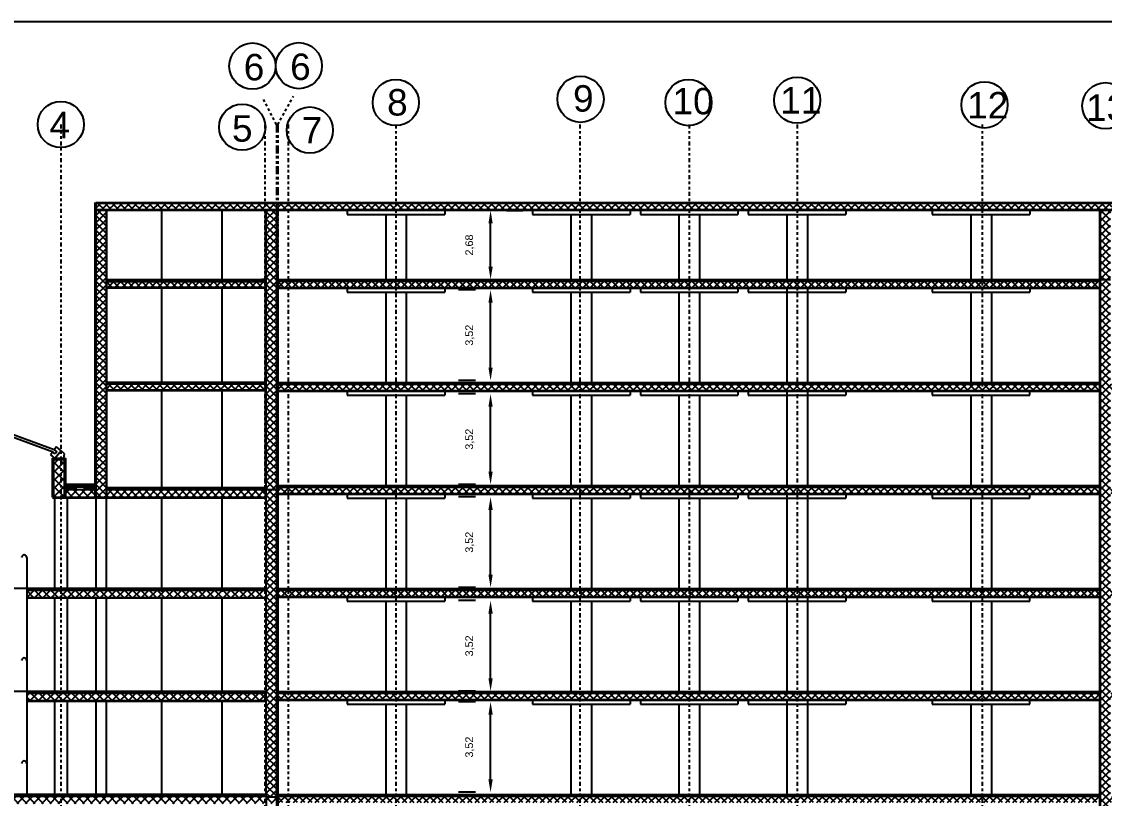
# Model space of a CAD drawing. Header units: millimetres. Extents: x 240 to 610, y 141 to 225.
# Drawn here: x 394.37 to 436.51, y 194.84 to 225.08 of the extents above; entities that cross this region are included whole.
import ezdxf

# ---------------------------------------------------------------- set-up
doc = ezdxf.new("R2010")
doc.units = ezdxf.units.MM
doc.header["$LTSCALE"] = 0.5
for name, pattern in [('Dash', [6.35, 3.175, -3.175]), ('HIDDEN', [0.375, 0.25, -0.125]), ('PHANTOM2', [1.25, 0.625, -0.125, 0.125, -0.125, 0.125, -0.125])]:
    doc.linetypes.add(name, pattern=pattern)
doc.layers.add('Layer1', color=5, linetype='Continuous')
doc.layers.add('m7or', color=1, linetype='Continuous')
doc.styles.get("Standard").update_dxf_attribs({"font": 'arial.ttf'})
doc.dimstyles.new('Copy of ISO-25', dxfattribs={"dimtxt": 0.3, "dimasz": 0.5, "dimexe": 1.25, "dimexo": 0.625, "dimtad": 1, "dimtxsty": 'Standard', "dimcen": 2.5, "dimadec": 0, "dimazin": 0, "dimtfac": 1, "dimtmove": 0, "dimatfit": 3, "dimfxl": 1, "dimarcsym": 0})
pattern_1 = [(45, (-2698.28931, -1589.49827), (-0.141439034, 0.141439034), []), (135, (-2698.28931, -1589.49827), (-0.141439034, -0.141439034), [])]

# ---------------------------------------------------------------- blocks, each defined once
blk = doc.blocks.new('*D33')
at = {"color": 0, "lineweight": -2, "ltscale": 0.5, "transparency": 16777216}
for p, q in [((412.031, 206.569), (411.368, 206.569)), ((412.618, 203.547), (412.618, 206.069)), ((412.031, 203.047), (411.368, 203.047))]:
    blk.add_line(p, q, dxfattribs=at)
at = {"color": 0, "ltscale": 0.5, "transparency": 16777216}
for points in [[(412.535, 206.069), (412.701, 206.069), (412.618, 206.569)], [(412.535, 203.547), (412.701, 203.547), (412.618, 203.047)]]:
    blk.add_solid(points, dxfattribs=at)
at = {"layer": 'Defpoints', "color": 0, "ltscale": 0.5, "transparency": 16777216}
for p in [(412.618, 206.569), (412.656, 206.569), (412.656, 203.047)]:
    blk.add_point(p, dxfattribs=at)
at = {"color": 0, "ltscale": 0.5, "transparency": 16777216, "insert": (411.813, 204.808), "char_height": 0.3, "attachment_point": 5, "rotation": 90}
blk.add_mtext('3,52', dxfattribs=at)
blk = doc.blocks.new('*D34')
at = {"color": 0, "lineweight": -2, "ltscale": 0.5, "transparency": 16777216}
for p, q in [((412.031, 210.58), (411.368, 210.58)), ((412.618, 207.558), (412.618, 210.08)), ((412.031, 207.058), (411.368, 207.058))]:
    blk.add_line(p, q, dxfattribs=at)
at = {"color": 0, "ltscale": 0.5, "transparency": 16777216}
for points in [[(412.535, 210.08), (412.701, 210.08), (412.618, 210.58)], [(412.535, 207.558), (412.701, 207.558), (412.618, 207.058)]]:
    blk.add_solid(points, dxfattribs=at)
at = {"layer": 'Defpoints', "color": 0, "ltscale": 0.5, "transparency": 16777216}
for p in [(412.618, 210.58), (412.656, 210.58), (412.656, 207.058)]:
    blk.add_point(p, dxfattribs=at)
at = {"color": 0, "ltscale": 0.5, "transparency": 16777216, "insert": (411.813, 208.819), "char_height": 0.3, "attachment_point": 5, "rotation": 90}
blk.add_mtext('3,52', dxfattribs=at)
blk = doc.blocks.new('*D35')
at = {"color": 0, "lineweight": -2, "ltscale": 0.5, "transparency": 16777216}
for p, q in [((412.031, 214.629), (411.368, 214.629)), ((412.618, 211.607), (412.618, 214.129)), ((412.031, 211.107), (411.368, 211.107))]:
    blk.add_line(p, q, dxfattribs=at)
at = {"color": 0, "ltscale": 0.5, "transparency": 16777216}
for points in [[(412.535, 214.129), (412.701, 214.129), (412.618, 214.629)], [(412.535, 211.607), (412.701, 211.607), (412.618, 211.107)]]:
    blk.add_solid(points, dxfattribs=at)
at = {"layer": 'Defpoints', "color": 0, "ltscale": 0.5, "transparency": 16777216}
for p in [(412.618, 214.629), (412.656, 214.629), (412.656, 211.107)]:
    blk.add_point(p, dxfattribs=at)
at = {"color": 0, "ltscale": 0.5, "transparency": 16777216, "insert": (411.813, 212.868), "char_height": 0.3, "attachment_point": 5, "rotation": 90}
blk.add_mtext('3,52', dxfattribs=at)
blk = doc.blocks.new('*D36')
at = {"color": 0, "lineweight": -2, "ltscale": 0.5, "transparency": 16777216}
for p, q in [((412.031, 202.533), (411.368, 202.533)), ((412.618, 199.511), (412.618, 202.033)), ((412.031, 199.011), (411.368, 199.011))]:
    blk.add_line(p, q, dxfattribs=at)
at = {"color": 0, "ltscale": 0.5, "transparency": 16777216}
for points in [[(412.535, 202.033), (412.701, 202.033), (412.618, 202.533)], [(412.535, 199.511), (412.701, 199.511), (412.618, 199.011)]]:
    blk.add_solid(points, dxfattribs=at)
at = {"layer": 'Defpoints', "color": 0, "ltscale": 0.5, "transparency": 16777216}
for p in [(412.618, 202.533), (412.656, 202.533), (412.656, 199.011)]:
    blk.add_point(p, dxfattribs=at)
at = {"color": 0, "ltscale": 0.5, "transparency": 16777216, "insert": (411.813, 200.772), "char_height": 0.3, "attachment_point": 5, "rotation": 90}
blk.add_mtext('3,52', dxfattribs=at)
blk = doc.blocks.new('*D37')
at = {"color": 0, "lineweight": -2, "ltscale": 0.5, "transparency": 16777216}
for p, q in [((412.031, 198.593), (411.368, 198.593)), ((412.618, 195.571), (412.618, 198.093)), ((412.031, 195.071), (411.368, 195.071))]:
    blk.add_line(p, q, dxfattribs=at)
at = {"color": 0, "ltscale": 0.5, "transparency": 16777216}
for points in [[(412.535, 198.093), (412.701, 198.093), (412.618, 198.593)], [(412.535, 195.571), (412.701, 195.571), (412.618, 195.071)]]:
    blk.add_solid(points, dxfattribs=at)
at = {"layer": 'Defpoints', "color": 0, "ltscale": 0.5, "transparency": 16777216}
for p in [(412.618, 198.593), (412.656, 198.593), (412.656, 195.071)]:
    blk.add_point(p, dxfattribs=at)
at = {"color": 0, "ltscale": 0.5, "transparency": 16777216, "insert": (411.813, 196.832), "char_height": 0.3, "attachment_point": 5, "rotation": 90}
blk.add_mtext('3,52', dxfattribs=at)
blk = doc.blocks.new('*D40')
at = {"color": 0, "lineweight": -2, "ltscale": 0.5, "transparency": 16777216}
for p, q in [((413.243, 217.721), (413.868, 217.721)), ((412.618, 215.538), (412.618, 217.221)), ((413.243, 215.038), (413.868, 215.038))]:
    blk.add_line(p, q, dxfattribs=at)
at = {"color": 0, "ltscale": 0.5, "transparency": 16777216}
for points in [[(412.535, 217.221), (412.701, 217.221), (412.618, 217.721)], [(412.535, 215.538), (412.701, 215.538), (412.618, 215.038)]]:
    blk.add_solid(points, dxfattribs=at)
at = {"layer": 'Defpoints', "color": 0, "ltscale": 0.5, "transparency": 16777216}
for p in [(412.618, 217.721), (412.618, 217.721), (412.618, 215.038)]:
    blk.add_point(p, dxfattribs=at)
at = {"color": 0, "ltscale": 0.5, "transparency": 16777216, "insert": (411.813, 216.379), "char_height": 0.3, "attachment_point": 5, "rotation": 90}
blk.add_mtext('2,68', dxfattribs=at)

msp = doc.modelspace()

# ---------------------------------------------------------------- hatches: boundary and pattern name
at = {"ltscale": 0.5}
h = msp.add_hatch(dxfattribs=at)
h.set_pattern_fill('ANSI37', color=256, scale=0.063)
h.set_pattern_definition(pattern_1)
h.paths.add_polyline_path([(404.285, 217.751), (404.285, 218.001), (397.25, 218.001), (397.25, 217.751)])
h = msp.add_hatch(dxfattribs=at)
h.set_pattern_fill('ANSI37', color=256, scale=0.063)
h.set_pattern_definition([(45, (-2698.28931, -1589.4818), (-0.141439034, 0.141439034), []), (135, (-2698.28931, -1589.4818), (-0.141439034, -0.141439034), [])])
h.paths.add_polyline_path([(443.75, 217.751), (443.75, 218.001), (404.285, 218.001), (404.285, 217.751)])
h = msp.add_hatch(dxfattribs=at)
h.set_pattern_fill('ANSI37', color=256, scale=0.063)
h.set_pattern_definition(pattern_1)
h.paths.add_polyline_path([(397.65, 215.029), (397.25, 215.029), (397.25, 206.56), (397.65, 206.56)])
h.paths.add_polyline_path([(397.65, 217.751), (397.25, 217.751), (397.25, 215.029), (397.65, 215.029)])
h.paths.add_polyline_path([(404.285, 217.751), (403.887, 217.751), (403.887, 215.03), (404.285, 215.03)])
h.paths.add_polyline_path([(404.285, 215.03), (403.887, 215.03), (403.887, 207.075), (403.887, 206.86), (404.285, 206.86)])
h = msp.add_hatch(dxfattribs=at)
h.set_pattern_fill('ANSI37', color=256, scale=0.063)
h.set_pattern_definition(pattern_1)
h.paths.add_polyline_path([(436.75, 217.721), (436.35, 217.721), (436.35, 215.038), (436.75, 215.038)])
h = msp.add_hatch(dxfattribs=at)
h.set_pattern_fill('ANSI37', color=256, scale=0.062)
h.set_pattern_definition([(45, (-2698.28931, -1576.20042), (-0.13919397, 0.13919397), []), (135, (-2698.28931, -1576.20042), (-0.13919397, -0.13919397), [])])
h.paths.add_polyline_path([(403.833, 210.962), (397.65, 210.962), (397.65, 210.73), (403.833, 210.73)])
h.paths.add_polyline_path([(403.833, 214.958), (397.65, 214.958), (397.65, 214.726), (403.833, 214.726)])
h = msp.add_hatch(dxfattribs=at)
h.set_pattern_fill('ANSI37', color=256, scale=0.063)
h.set_pattern_definition(pattern_1)
h.paths.add_polyline_path([(436.35, 190.647), (436.35, 190.897), (404.338, 190.897), (404.338, 190.647)])
h.paths.add_polyline_path([(436.75, 190.897), (436.75, 190.647), (443.75, 190.647), (443.75, 190.897)])
h.paths.add_polyline_path([(436.35, 194.677), (436.35, 194.927), (404.338, 194.927), (404.338, 194.677)])
h.paths.add_polyline_path([(436.75, 194.927), (436.75, 194.677), (443.75, 194.677), (443.75, 194.927)])
h.paths.add_polyline_path([(436.35, 198.687), (436.35, 198.937), (404.338, 198.937), (404.338, 198.687)])
h.paths.add_polyline_path([(436.75, 198.937), (436.75, 198.687), (443.75, 198.687), (443.75, 198.937)])
h.paths.add_polyline_path([(436.35, 202.697), (436.35, 202.947), (404.336, 202.947), (404.336, 202.697)])
h.paths.add_polyline_path([(436.75, 202.947), (436.75, 202.697), (443.75, 202.697), (443.75, 202.947)])
h.paths.add_polyline_path([(436.75, 206.956), (436.75, 206.706), (443.75, 206.706), (443.75, 206.956)])
h.paths.add_polyline_path([(436.35, 206.706), (436.35, 206.956), (404.335, 206.956), (404.335, 206.706)])
h.paths.add_polyline_path([(436.35, 210.716), (436.35, 210.966), (404.335, 210.966), (404.335, 210.716)])
h.paths.add_polyline_path([(436.75, 210.966), (436.75, 210.716), (443.75, 210.716), (443.75, 210.966)])
h.paths.add_polyline_path([(436.35, 214.726), (436.35, 214.976), (404.335, 214.976), (404.335, 214.726)])
h = msp.add_hatch(dxfattribs=at)
h.set_pattern_fill('ANSI37', color=256, scale=0.063)
h.set_pattern_definition(pattern_1)
h.paths.add_polyline_path([(436.75, 215.038), (436.35, 215.038), (436.35, 186.932), (436.75, 186.932)])
h = msp.add_hatch(dxfattribs=at)
h.set_pattern_fill('ANSI37', color=256, scale=0.071)
h.set_pattern_definition([(45, (-2698.28931, -1589.49827), (-0.159399546, 0.159399546), []), (135, (-2698.28931, -1589.49827), (-0.159399546, -0.159399546), [])])
h.paths.add_polyline_path([(388.852, 206.86), (376.685, 206.86), (376.685, 206.56), (376.832, 206.56), (388.852, 206.56)])
h.paths.add_polyline_path([(376.685, 206.86), (374.972, 206.86), (374.671, 206.86), (374.671, 206.56), (376.631, 206.56), (376.685, 206.56)])
h.paths.add_polyline_path([(389.303, 208.026), (388.902, 208.026), (388.902, 206.56), (389.303, 206.56)])
h.paths.add_polyline_path([(396.018, 208.026), (395.918, 208.026), (395.617, 208.026), (395.617, 206.56), (396.018, 206.56)])
h.paths.add_polyline_path([(397.25, 206.86), (396.068, 206.86), (396.068, 206.56), (397.25, 206.56)])
h.paths.add_polyline_path([(390.831, 202.948), (376.832, 202.948), (376.832, 202.658), (390.831, 202.658)])
h.paths.add_polyline_path([(403.887, 202.948), (394.567, 202.948), (394.567, 202.658), (403.887, 202.658)])
h.paths.add_polyline_path([(403.887, 198.936), (394.567, 198.936), (394.567, 198.646), (403.887, 198.646)])
h.paths.add_polyline_path([(390.831, 198.936), (376.832, 198.936), (376.832, 198.646), (390.831, 198.646)])
h.paths.add_polyline_path([(404.285, 194.905), (390.831, 194.926), (377.032, 194.926), (377.032, 194.636), (390.831, 194.636), (404.285, 194.636)])
h = msp.add_hatch(dxfattribs=at)
h.set_pattern_fill('ANSI37', color=256, scale=0.063)
h.set_pattern_definition(pattern_1)
h.paths.add_polyline_path([(397.65, 206.86), (397.65, 206.56), (403.887, 206.56), (403.887, 206.86)])
h = msp.add_hatch(dxfattribs=at)
h.set_pattern_fill('ANSI37', color=256, scale=0.063)
h.set_pattern_definition(pattern_1)
h.paths.add_polyline_path([(404.285, 206.86), (403.887, 206.86), (403.887, 194.988), (403.887, 194.883), (404.285, 194.883)])

# ---------------------------------------------------------------- linework, layer by layer
for p, q in [((365.419, 225.075), (484.419, 225.075)), ((397.22, 218.029), (397.22, 206.56)), ((397.25, 218.029), (397.25, 203.008)), ((397.25, 218.029), (444.181, 218.029)), ((444.151, 218.001), (397.25, 218.001)), ((404.285, 218.029), (404.285, 215.038)), ((444.151, 217.751), (397.25, 217.751)), ((444.151, 217.721), (397.25, 217.721)), ((397.65, 217.751), (397.65, 203.008)), ((397.68, 206.56), (397.68, 217.751)), ((399.807, 217.751), (399.807, 215.038)), ((402.156, 217.751), (402.156, 215.038)), ((403.857, 207.075), (403.857, 217.751)), ((403.887, 207.075), (403.887, 217.751)), ((444.151, 217.721), (404.285, 217.721)), ((404.335, 215.046), (404.335, 217.751)), ((407.035, 217.721), (407.035, 217.571)), ((407.035, 217.571), (410.835, 217.571)), ((408.535, 217.751), (408.535, 217.721)), ((408.535, 217.571), (408.535, 215.038)), ((409.335, 217.751), (409.335, 217.721)), ((409.335, 217.571), (409.335, 215.038)), ((410.835, 217.721), (410.835, 217.571)), ((414.246, 217.721), (414.246, 217.571)), ((414.246, 217.571), (418.046, 217.571)), ((415.746, 217.751), (415.746, 217.721)), ((415.746, 217.571), (415.746, 215.038)), ((416.546, 217.751), (416.546, 217.721)), ((416.546, 217.571), (416.546, 215.038)), ((418.046, 217.721), (418.046, 217.571)), ((418.448, 217.721), (418.448, 217.571)), ((418.448, 217.571), (422.248, 217.571)), ((419.948, 217.751), (419.948, 217.721)), ((419.948, 217.571), (419.948, 215.038)), ((420.748, 217.751), (420.748, 217.721)), ((420.748, 217.571), (420.748, 215.038)), ((422.248, 217.721), (422.248, 217.571)), ((422.65, 217.721), (422.65, 217.571)), ((422.65, 217.571), (426.45, 217.571)), ((424.15, 217.751), (424.15, 217.721)), ((424.15, 217.571), (424.15, 215.038)), ((424.95, 217.751), (424.95, 217.721)), ((424.95, 217.571), (424.95, 215.038)), ((426.45, 217.721), (426.45, 217.571)), ((429.81, 217.721), (429.81, 217.571)), ((429.81, 217.571), (433.61, 217.571)), ((431.31, 217.751), (431.31, 217.721)), ((431.31, 217.571), (431.31, 215.038)), ((432.11, 217.751), (432.11, 217.721)), ((432.11, 217.571), (432.11, 215.038)), ((433.61, 217.721), (433.61, 217.571)), ((436.32, 217.721), (436.32, 186.932)), ((436.35, 217.721), (436.35, 186.932)), ((397.24, 215.029), (397.24, 206.56)), ((397.65, 214.958), (403.887, 214.958)), ((403.828, 215.038), (403.716, 215.038)), ((404.285, 215.029), (404.288, 194.616)), ((404.285, 214.976), (404.285, 214.976)), ((404.332, 215.038), (436.35, 215.038)), ((404.332, 215.038), (404.338, 198.687)), ((404.332, 214.976), (436.35, 214.976)), ((436.35, 215.038), (436.75, 215.038)), ((403.887, 214.726), (397.65, 214.726)), ((403.887, 214.696), (397.65, 214.696)), ((399.807, 214.726), (399.807, 211.042)), ((402.156, 214.726), (402.156, 211.042)), ((404.335, 214.726), (436.35, 214.726)), ((404.335, 214.696), (436.35, 214.696)), ((407.035, 214.696), (407.035, 214.546)), ((407.035, 214.546), (410.835, 214.546)), ((408.535, 214.546), (408.535, 211.028)), ((409.335, 214.546), (409.335, 211.028)), ((410.835, 214.696), (410.835, 214.546)), ((414.246, 214.696), (414.246, 214.546)), ((414.246, 214.546), (418.046, 214.546)), ((415.746, 214.726), (415.746, 214.696)), ((415.746, 214.546), (415.746, 211.028)), ((416.546, 214.726), (416.546, 214.696)), ((416.546, 214.546), (416.546, 211.028)), ((418.046, 214.696), (418.046, 214.546)), ((418.448, 214.696), (418.448, 214.546)), ((418.448, 214.546), (422.248, 214.546)), ((419.948, 214.726), (419.948, 214.696)), ((419.948, 214.546), (419.948, 211.028)), ((420.748, 214.726), (420.748, 214.696)), ((420.748, 214.546), (420.748, 211.028)), ((422.248, 214.696), (422.248, 214.546)), ((422.65, 214.696), (422.65, 214.546)), ((422.65, 214.546), (426.45, 214.546)), ((424.15, 214.726), (424.15, 211.028)), ((424.95, 214.726), (424.95, 211.028)), ((426.45, 214.696), (426.45, 214.546)), ((429.81, 214.696), (429.81, 214.546)), ((429.81, 214.546), (433.61, 214.546)), ((431.31, 214.726), (431.31, 214.696)), ((431.31, 214.546), (431.31, 211.028)), ((432.11, 214.726), (432.11, 214.696)), ((432.11, 214.546), (432.11, 211.028)), ((433.61, 214.696), (433.61, 214.546)), ((403.887, 210.962), (397.65, 210.962)), ((403.887, 210.73), (397.65, 210.73)), ((399.807, 210.73), (399.807, 206.94)), ((402.156, 210.73), (402.156, 206.94)), ((404.285, 210.966), (436.35, 210.966)), ((404.332, 211.028), (436.35, 211.028)), ((404.335, 210.716), (436.35, 210.716)), ((424.15, 210.716), (424.15, 207.018)), ((424.95, 210.716), (424.95, 207.018)), ((403.887, 210.7), (397.65, 210.7)), ((404.335, 210.686), (436.35, 210.686)), ((407.035, 210.686), (407.035, 210.536)), ((407.035, 210.536), (410.835, 210.536)), ((408.535, 210.536), (408.535, 207.018)), ((409.335, 210.536), (409.335, 207.018)), ((410.835, 210.686), (410.835, 210.536)), ((414.246, 210.686), (414.246, 210.536)), ((414.246, 210.536), (418.046, 210.536)), ((415.746, 210.536), (415.746, 207.018)), ((416.546, 210.536), (416.546, 207.018)), ((418.046, 210.686), (418.046, 210.536)), ((418.448, 210.686), (418.448, 210.536)), ((418.448, 210.536), (422.248, 210.536)), ((419.948, 210.536), (419.948, 207.018)), ((420.748, 210.536), (420.748, 207.018)), ((422.248, 210.686), (422.248, 210.536)), ((422.65, 210.686), (422.65, 210.536)), ((422.65, 210.536), (426.45, 210.536)), ((426.45, 210.686), (426.45, 210.536)), ((429.81, 210.686), (429.81, 210.536)), ((429.81, 210.536), (433.61, 210.536)), ((431.31, 210.536), (431.31, 207.018)), ((432.11, 210.536), (432.11, 207.018)), ((433.61, 210.536), (433.61, 210.686)), ((395.594, 208.316), (392.456, 209.47)), ((395.629, 208.409), (392.457, 209.577)), ((395.578, 208.32), (395.489, 208.209)), ((395.489, 208.209), (395.662, 208.071)), ((395.674, 208.243), (395.578, 208.32)), ((395.717, 208.52), (395.629, 208.409)), ((395.629, 208.409), (395.738, 208.322)), ((395.903, 208.372), (395.666, 208.076)), ((395.738, 208.322), (395.674, 208.243)), ((395.903, 208.372), (395.717, 208.52)), ((396.039, 208.254), (395.903, 208.372)), ((396.004, 208.076), (396.039, 208.254)), ((397.25, 207.053), (396.068, 207.053)), ((397.25, 207.003), (396.068, 207.003)), ((397.25, 206.953), (396.068, 206.953)), ((404.285, 206.956), (436.35, 206.956)), ((404.332, 207.018), (436.35, 207.018)), ((395.639, 206.56), (395.639, 203.008)), ((396.139, 206.56), (396.139, 203.008)), ((397.25, 206.56), (397.65, 206.56)), ((397.25, 206.53), (397.65, 206.53)), ((399.807, 206.56), (399.807, 202.875)), ((402.156, 206.56), (402.156, 202.875)), ((403.887, 206.86), (404.285, 206.86)), ((404.335, 206.706), (436.35, 206.706)), ((404.335, 206.676), (436.35, 206.676)), ((407.035, 206.676), (407.035, 206.526)), ((407.035, 206.526), (410.835, 206.526)), ((408.535, 206.526), (408.535, 203.008)), ((409.335, 206.526), (409.335, 203.008)), ((410.835, 206.676), (410.835, 206.526)), ((414.246, 206.676), (414.246, 206.526)), ((414.246, 206.526), (418.046, 206.526)), ((415.746, 206.526), (415.746, 203.008)), ((416.546, 206.526), (416.546, 203.008)), ((418.046, 206.676), (418.046, 206.526)), ((418.448, 206.676), (418.448, 206.526)), ((418.448, 206.526), (422.248, 206.526)), ((419.948, 206.526), (419.948, 203.008)), ((420.748, 206.526), (420.748, 203.008)), ((422.248, 206.676), (422.248, 206.526)), ((422.65, 206.676), (422.65, 206.526)), ((422.65, 206.526), (426.45, 206.526)), ((424.15, 206.706), (424.15, 203.008)), ((424.95, 206.706), (424.95, 203.008)), ((426.45, 206.676), (426.45, 206.526)), ((429.81, 206.676), (429.81, 206.526)), ((429.81, 206.526), (433.61, 206.526)), ((431.31, 206.526), (431.31, 203.008)), ((432.11, 206.526), (432.11, 203.008)), ((433.61, 206.526), (433.61, 206.676)), ((394.567, 203.008), (394.567, 196.041)), ((394.567, 203.008), (403.887, 203.008)), ((394.567, 202.978), (403.887, 202.978)), ((394.567, 202.948), (403.887, 202.948)), ((404.285, 202.947), (436.35, 202.947)), ((404.332, 203.008), (436.35, 203.008)), ((394.567, 202.658), (403.887, 202.658)), ((394.567, 202.638), (403.887, 202.638)), ((395.639, 202.638), (395.639, 198.998)), ((396.139, 202.638), (396.139, 198.998)), ((397.25, 202.647), (397.25, 198.998)), ((397.65, 202.647), (397.65, 198.998)), ((399.807, 202.637), (399.807, 198.953)), ((402.156, 202.637), (402.156, 198.953)), ((404.335, 202.697), (436.35, 202.697)), ((404.335, 202.667), (436.35, 202.667)), ((407.035, 202.667), (407.035, 202.517)), ((407.035, 202.517), (410.835, 202.517)), ((408.535, 202.517), (408.535, 198.998)), ((409.335, 202.517), (409.335, 198.998)), ((410.835, 202.667), (410.835, 202.517)), ((414.246, 202.667), (414.246, 202.517)), ((414.246, 202.517), (418.046, 202.517)), ((415.746, 202.517), (415.746, 198.998)), ((416.546, 202.517), (416.546, 198.998)), ((418.046, 202.667), (418.046, 202.517)), ((418.448, 202.667), (418.448, 202.517)), ((418.448, 202.517), (422.248, 202.517)), ((419.948, 202.517), (419.948, 198.998)), ((420.748, 202.517), (420.748, 198.998)), ((422.248, 202.667), (422.248, 202.517)), ((422.65, 202.667), (422.65, 202.517)), ((422.65, 202.517), (426.45, 202.517)), ((424.15, 202.697), (424.15, 198.998)), ((424.95, 202.697), (424.95, 198.998)), ((426.45, 202.667), (426.45, 202.517)), ((429.81, 202.667), (429.81, 202.517)), ((429.81, 202.517), (433.61, 202.517)), ((431.31, 202.517), (431.31, 198.998)), ((432.11, 202.517), (432.11, 198.998)), ((433.61, 202.517), (433.61, 202.667)), ((394.567, 198.966), (403.887, 198.966)), ((394.567, 198.936), (403.887, 198.936)), ((404.285, 198.937), (436.35, 198.937)), ((404.332, 198.998), (436.35, 198.998)), ((394.567, 198.646), (403.887, 198.646)), ((394.567, 198.626), (403.887, 198.626)), ((395.639, 198.626), (395.639, 194.988)), ((396.139, 198.626), (396.139, 194.988)), ((397.25, 198.601), (397.25, 194.988)), ((397.65, 198.601), (397.65, 194.988)), ((399.807, 198.576), (399.807, 194.891)), ((402.156, 198.576), (402.156, 194.891)), ((404.335, 198.687), (436.35, 198.687)), ((404.335, 198.657), (436.35, 198.657)), ((407.035, 198.657), (407.035, 198.507)), ((407.035, 198.507), (410.835, 198.507)), ((408.535, 198.507), (408.535, 194.989)), ((409.335, 198.507), (409.335, 194.989)), ((410.835, 198.657), (410.835, 198.507)), ((414.246, 198.657), (414.246, 198.507)), ((414.246, 198.507), (418.046, 198.507)), ((415.746, 198.507), (415.746, 194.989)), ((416.546, 198.507), (416.546, 194.989)), ((418.046, 198.657), (418.046, 198.507)), ((418.448, 198.657), (418.448, 198.507)), ((418.448, 198.507), (422.248, 198.507)), ((419.948, 198.507), (419.948, 194.989)), ((420.748, 198.507), (420.748, 194.989)), ((422.248, 198.657), (422.248, 198.507)), ((422.65, 198.657), (422.65, 198.507)), ((422.65, 198.507), (426.45, 198.507)), ((424.15, 198.687), (424.15, 194.989)), ((424.95, 198.687), (424.95, 194.989)), ((426.45, 198.657), (426.45, 198.507)), ((429.81, 198.657), (429.81, 198.507)), ((429.81, 198.507), (433.61, 198.507)), ((431.31, 198.507), (431.31, 194.989)), ((432.11, 198.507), (432.11, 194.989)), ((433.61, 198.507), (433.61, 198.657)), ((390.831, 194.956), (403.887, 194.929)), ((390.831, 194.926), (403.887, 194.906)), ((403.884, 194.927), (403.887, 194.927)), ((403.887, 194.988), (403.887, 186.927)), ((404.285, 194.928), (404.29, 194.928)), ((404.285, 194.927), (436.35, 194.927)), ((404.285, 194.905), (404.29, 194.905)), ((404.332, 194.989), (436.35, 194.989))]:
    msp.add_line(p, q, dxfattribs=at)
at = {"ltscale": 0.05}
for p, q in [((397.65, 215.038), (403.887, 215.038)), ((397.65, 215.018), (403.887, 215.018)), ((397.65, 214.988), (403.887, 214.988)), ((404.293, 215.045), (404.298, 215.047)), ((404.311, 215.045), (404.293, 215.045)), ((404.298, 215.046), (404.375, 215.046)), ((404.303, 215.037), (404.303, 215.045)), ((404.311, 215.045), (404.317, 215.04)), ((404.317, 215.04), (404.355, 215.04)), ((404.361, 215.045), (404.355, 215.04)), ((404.38, 215.045), (404.361, 215.045)), ((404.369, 215.037), (404.369, 215.045)), ((404.38, 215.045), (404.375, 215.046)), ((397.65, 211.042), (403.887, 211.042)), ((397.65, 211.022), (403.887, 211.022)), ((397.65, 210.992), (403.887, 210.992)), ((404.292, 211.035), (404.296, 211.036)), ((404.31, 211.034), (404.292, 211.034)), ((404.296, 211.036), (404.373, 211.036)), ((404.302, 211.026), (404.302, 211.034)), ((404.31, 211.034), (404.316, 211.029)), ((404.316, 211.029), (404.354, 211.029)), ((404.36, 211.034), (404.354, 211.029)), ((404.378, 211.034), (404.36, 211.034)), ((404.368, 211.026), (404.368, 211.034)), ((404.378, 211.034), (404.373, 211.036)), ((395.567, 206.56), (395.567, 208.076)), ((395.567, 208.076), (396.068, 208.076)), ((395.617, 206.56), (395.617, 208.026)), ((395.617, 208.026), (396.018, 208.026)), ((396.018, 208.026), (396.018, 206.56)), ((396.068, 208.076), (396.068, 206.56)), ((397.65, 206.94), (403.887, 206.94)), ((397.65, 206.92), (403.887, 206.92)), ((403.887, 194.988), (403.887, 207.075)), ((404.293, 207.004), (404.298, 207.005)), ((404.311, 207.004), (404.293, 207.004)), ((404.298, 207.005), (404.375, 207.005)), ((404.303, 206.995), (404.303, 207.004)), ((404.311, 207.004), (404.317, 206.998)), ((404.317, 206.998), (404.355, 206.998)), ((404.361, 207.004), (404.355, 206.998)), ((404.38, 207.004), (404.361, 207.004)), ((404.369, 206.995), (404.369, 207.004)), ((404.38, 207.004), (404.375, 207.005)), ((395.567, 206.56), (397.25, 206.56)), ((395.567, 206.53), (397.25, 206.53)), ((396.068, 206.86), (397.25, 206.86)), ((397.65, 206.89), (403.887, 206.89)), ((397.65, 206.86), (403.887, 206.86)), ((397.65, 206.56), (403.887, 206.56)), ((397.65, 206.53), (403.887, 206.53)), ((394.567, 204.211), (394.567, 203.008)), ((403.887, 203.008), (388.559, 203.008)), ((404.293, 203.013), (404.298, 203.015)), ((404.311, 203.013), (404.293, 203.013)), ((404.298, 203.014), (404.375, 203.014)), ((404.303, 203.005), (404.303, 203.013)), ((404.311, 203.013), (404.317, 203.008)), ((404.317, 203.008), (404.355, 203.008)), ((404.361, 203.013), (404.355, 203.008)), ((404.38, 203.013), (404.361, 203.013)), ((404.369, 203.005), (404.369, 203.013)), ((404.38, 203.013), (404.375, 203.014)), ((394.567, 200.201), (394.567, 198.998)), ((404.335, 199.968), (404.338, 186.668)), ((404.338, 185.888), (404.338, 199.992)), ((403.887, 198.998), (376.832, 198.998)), ((404.27, 199), (404.275, 199.002)), ((404.288, 199), (404.27, 199)), ((404.275, 199.001), (404.352, 199.001)), ((404.281, 198.991), (404.281, 199)), ((404.288, 199.059), (404.288, 185.529)), ((404.288, 199), (404.295, 198.994)), ((404.295, 198.994), (404.332, 198.994)), ((404.339, 199), (404.332, 198.994)), ((404.357, 199), (404.339, 199)), ((404.347, 198.991), (404.347, 199)), ((404.357, 199), (404.352, 199.001)), ((394.567, 196.191), (394.567, 194.988)), ((403.887, 194.988), (376.832, 194.988)), ((404.27, 194.992), (404.275, 194.993)), ((404.288, 194.992), (404.27, 194.992)), ((404.275, 194.993), (404.352, 194.993)), ((404.281, 194.983), (404.281, 194.992)), ((404.288, 194.988), (404.281, 194.988)), ((404.288, 194.992), (404.295, 194.986)), ((404.295, 194.986), (404.332, 194.986)), ((404.339, 194.992), (404.332, 194.986)), ((404.357, 194.992), (404.339, 194.992)), ((404.347, 194.983), (404.347, 194.992)), ((404.357, 194.992), (404.352, 194.993))]:
    msp.add_line(p, q, dxfattribs=at)
at = {"linetype": 'Dash', "ltscale": 0.5}
for p, q in [((396.518, 206.913), (396.068, 206.913)), ((397.25, 206.913), (396.779, 206.913))]:
    msp.add_line(p, q, dxfattribs=at)
at = {"ltscale": 0.5}
msp.add_lwpolyline([(403.887, 206.86), (404.286, 206.86), (404.285, 194.883), (403.887, 194.883), (403.885, 206.86)], dxfattribs=at)
for centre in [(403.349, 223.346), (405.156, 223.361), (416.122, 222.052), (408.929, 221.926), (420.323, 221.924), (424.551, 222.019), (431.844, 221.832), (436.548, 221.802), (395.891, 221.071), (402.954, 220.966), (405.584, 220.854)]:
    msp.add_circle(centre, 0.9)
at = {"ltscale": 0.05}
for centre in [(404.312, 217.67), (404.312, 217.648), (404.312, 217.625), (404.312, 217.603), (404.312, 217.58), (404.312, 217.557), (404.312, 217.535), (404.312, 217.512), (404.312, 217.49), (404.312, 217.458), (404.312, 217.435), (404.312, 217.412), (404.312, 217.39), (404.312, 217.367), (404.312, 217.345), (404.312, 217.322), (404.312, 217.299), (404.312, 217.277), (404.312, 217.259), (404.312, 217.236), (404.312, 217.214), (404.312, 217.191), (404.312, 217.169), (404.312, 217.146), (404.312, 217.123), (404.312, 217.101), (404.312, 217.078), (404.312, 217.056), (404.312, 217.033), (404.312, 217.01), (404.312, 216.988), (404.312, 216.965), (404.312, 216.943), (404.312, 216.92), (404.312, 216.897), (404.312, 216.875), (404.312, 216.852), (404.312, 216.83), (404.312, 216.807), (404.312, 216.784), (404.312, 216.762), (404.312, 216.739), (404.312, 216.717), (404.312, 216.694), (404.312, 216.671), (404.312, 216.649), (404.312, 216.626), (404.312, 216.604), (404.312, 216.581), (404.312, 216.558), (404.312, 216.536), (404.312, 216.513), (404.312, 216.491), (404.312, 216.468), (404.312, 216.445), (404.312, 216.423), (404.312, 216.4), (404.312, 216.378), (404.312, 216.355), (404.312, 216.332), (404.312, 216.31), (404.312, 216.287), (404.312, 216.264), (404.312, 216.242), (404.312, 216.219), (404.312, 216.197), (404.312, 216.174), (404.312, 216.151), (404.312, 216.129), (404.312, 216.106), (404.312, 216.084), (404.312, 216.061), (404.312, 216.038), (404.312, 216.016), (404.312, 215.993), (404.312, 215.971), (404.312, 215.948), (404.312, 215.925), (404.312, 215.903), (404.312, 215.88), (404.312, 215.858), (404.312, 215.835), (404.312, 215.812), (404.312, 215.79), (404.312, 215.767), (404.312, 215.745), (404.312, 215.722), (404.312, 215.699), (404.312, 215.677), (404.312, 215.654), (404.312, 215.632), (404.312, 215.609), (404.312, 215.586), (404.312, 215.564), (404.312, 215.541), (404.312, 215.519), (404.312, 215.496), (404.312, 215.473), (404.312, 215.451), (404.312, 215.428), (404.312, 215.406), (404.312, 215.383), (404.312, 215.36), (404.312, 215.338), (404.312, 215.315), (404.312, 215.293), (404.312, 215.27), (404.312, 215.247), (404.312, 215.225), (404.312, 214.927), (404.312, 214.904), (404.312, 214.881), (404.312, 214.859), (404.312, 214.836), (404.312, 214.814), (404.312, 214.791), (404.312, 214.768), (404.312, 214.746), (404.312, 214.723), (404.312, 214.701), (404.312, 214.678), (404.312, 214.655), (404.312, 214.633), (404.312, 214.61), (404.312, 214.588), (404.312, 214.565), (404.312, 214.542), (404.312, 214.52), (404.312, 214.497), (404.312, 214.475), (404.312, 214.452), (404.312, 214.429), (404.312, 214.407), (404.312, 214.384), (404.312, 214.362), (404.312, 214.339), (404.312, 214.316), (404.312, 214.294), (404.312, 214.271), (404.312, 214.249), (404.312, 214.226), (404.312, 214.203), (404.312, 214.181), (404.312, 214.158), (404.312, 214.136), (404.312, 214.113), (404.312, 214.09), (404.312, 214.068), (404.312, 214.045), (404.312, 214.023), (404.312, 214), (404.312, 213.977), (404.312, 213.955), (404.312, 213.932), (404.312, 213.91), (404.312, 213.887), (404.312, 213.864), (404.312, 213.842), (404.312, 213.819), (404.312, 213.797), (404.312, 213.774), (404.312, 213.751), (404.312, 213.729), (404.312, 213.706), (404.312, 213.683), (404.312, 213.661), (404.312, 213.638), (404.312, 213.616), (404.312, 213.593), (404.312, 213.57), (404.312, 213.548), (404.312, 213.525), (404.312, 213.503), (404.312, 213.48), (404.312, 213.457), (404.312, 213.435), (404.312, 213.412), (404.312, 213.39), (404.312, 213.367), (404.312, 213.344), (404.312, 213.322), (404.312, 213.299), (404.312, 213.277), (404.312, 213.254), (404.312, 213.231), (404.312, 213.209), (404.312, 213.186), (404.312, 213.164), (404.312, 213.141), (404.312, 213.118), (404.312, 213.096), (404.312, 213.073), (404.312, 213.051), (404.312, 213.028), (404.312, 213.005), (404.312, 212.983), (404.312, 212.96), (404.312, 212.938), (404.312, 212.915), (404.312, 212.892), (404.312, 212.87), (404.312, 212.847), (404.312, 212.825), (404.312, 212.802), (404.312, 212.779), (404.312, 212.757), (404.312, 212.734), (404.312, 212.712), (404.312, 212.689), (404.312, 212.666), (404.312, 212.644), (404.312, 212.621), (404.312, 212.599), (404.312, 212.576), (404.312, 212.553), (404.312, 212.531), (404.312, 212.508), (404.312, 212.486), (404.312, 212.463), (404.312, 212.44), (404.312, 212.418), (404.312, 212.395), (404.312, 212.373), (404.312, 212.35), (404.312, 212.327), (404.312, 212.305), (404.312, 212.282), (404.312, 212.26), (404.312, 212.237), (404.312, 212.214), (404.312, 212.192), (404.312, 212.169), (404.312, 212.146), (404.312, 212.124), (404.312, 212.101), (404.312, 212.079), (404.312, 212.056), (404.312, 212.033), (404.312, 212.011), (404.312, 211.988), (404.312, 211.966), (404.312, 211.943), (404.312, 211.92), (404.312, 211.898), (404.312, 211.875), (404.312, 211.853), (404.312, 211.83), (404.312, 211.807), (404.312, 211.785), (404.312, 211.762), (404.312, 211.74), (404.312, 211.74), (404.312, 211.717), (404.312, 211.717), (404.312, 211.694), (404.312, 211.672), (404.312, 211.649), (404.312, 211.627), (404.312, 211.604), (404.312, 211.581), (404.312, 211.559), (404.312, 211.536), (404.312, 211.514), (404.312, 211.491), (404.312, 211.468), (404.312, 211.446), (404.312, 211.423), (404.312, 211.401), (404.312, 211.378), (404.312, 211.355), (404.312, 211.333), (404.312, 211.31), (404.312, 211.288), (404.312, 211.265), (404.312, 211.242), (404.312, 211.22), (404.312, 211.197), (404.312, 210.891), (404.312, 210.869), (404.312, 210.846), (404.312, 210.824), (404.312, 210.801), (404.312, 210.778), (404.312, 210.756), (404.312, 210.733), (404.312, 210.711), (404.312, 210.688), (404.312, 210.665), (404.312, 210.643), (404.312, 210.62), (404.312, 210.598), (404.312, 210.575), (404.312, 210.552), (404.312, 210.53), (404.312, 210.507), (404.312, 210.485), (404.312, 210.462), (404.312, 210.439), (404.312, 210.417), (404.312, 210.394), (404.312, 210.372), (404.312, 210.349), (404.312, 210.326), (404.312, 210.304), (404.312, 210.281), (404.312, 210.259), (404.312, 210.236), (404.312, 210.213), (404.312, 210.191), (404.312, 210.168), (404.312, 210.145), (404.312, 210.123), (404.312, 210.1), (404.312, 210.078), (404.312, 210.055), (404.312, 210.032), (404.312, 210.01), (404.312, 209.987), (404.312, 209.965), (404.312, 209.942), (404.312, 209.919), (404.312, 209.897), (404.312, 209.874), (404.312, 209.852), (404.312, 209.829), (404.312, 209.806), (404.312, 209.784), (404.312, 209.761), (404.312, 209.739), (404.312, 209.716), (404.312, 209.693), (404.312, 209.671), (404.312, 209.648), (404.312, 209.626), (404.312, 209.603), (404.312, 209.58), (404.312, 209.558), (404.312, 209.535), (404.312, 209.513), (404.312, 209.49), (404.312, 209.467), (404.312, 209.445), (404.312, 209.422), (404.312, 209.4), (404.312, 209.377), (404.312, 209.354), (404.312, 209.332), (404.312, 209.309), (404.312, 209.287), (404.312, 209.264), (404.312, 209.241), (404.312, 209.219), (404.312, 209.196), (404.312, 209.174), (404.312, 209.151), (404.312, 209.128), (404.312, 209.106), (404.312, 209.083), (404.312, 209.061), (404.312, 209.038), (404.312, 209.015), (404.312, 208.993), (404.312, 208.97), (404.312, 208.948), (404.312, 208.925), (404.312, 208.902), (404.312, 208.88), (404.312, 208.857), (404.312, 208.835), (404.312, 208.812), (404.312, 208.789), (404.312, 208.767), (404.312, 208.744), (404.312, 208.722), (404.312, 208.699), (404.312, 208.676), (404.312, 208.654), (404.312, 208.631), (404.312, 208.608), (404.312, 208.586), (404.312, 208.563), (404.312, 208.541), (404.312, 208.518), (404.312, 208.495), (404.312, 208.473), (404.312, 208.45), (404.312, 208.428), (404.312, 208.405), (404.312, 208.382), (404.312, 208.36), (404.312, 208.337), (404.312, 208.315), (404.312, 208.292), (404.312, 208.269), (404.312, 208.247), (404.312, 208.224), (404.312, 208.202), (404.312, 208.179), (404.312, 208.156), (404.312, 208.134), (404.312, 208.111), (404.312, 208.089), (404.312, 208.066), (404.312, 208.043), (404.312, 208.021), (404.312, 207.998), (404.312, 207.976), (404.312, 207.953), (404.312, 207.93), (404.312, 207.908), (404.312, 207.885), (404.312, 207.863), (404.312, 207.84), (404.312, 207.817), (404.312, 207.795), (404.312, 207.772), (404.312, 207.75), (404.312, 207.727), (404.312, 207.704), (404.312, 207.704), (404.312, 207.682), (404.312, 207.682), (404.312, 207.659), (404.312, 207.637), (404.312, 207.614), (404.312, 207.591), (404.312, 207.569), (404.312, 207.546), (404.312, 207.524), (404.312, 207.501), (404.312, 207.478), (404.312, 207.456), (404.312, 207.433), (404.312, 207.411), (404.312, 207.388), (404.312, 207.365), (404.312, 207.343), (404.312, 207.32), (404.312, 207.298), (404.312, 207.275), (404.312, 207.252), (404.312, 207.23), (404.312, 207.207), (404.312, 207.185), (404.312, 207.162), (404.312, 206.867), (404.312, 206.844), (404.312, 206.822), (404.312, 206.799), (404.312, 206.777), (404.312, 206.754), (404.312, 206.731), (404.312, 206.709), (404.312, 206.686), (404.312, 206.664), (404.312, 206.641), (404.312, 206.618), (404.312, 206.596), (404.312, 206.573), (404.312, 206.55), (404.312, 206.528), (404.312, 206.505), (404.312, 206.483), (404.312, 206.46), (404.312, 206.437), (404.312, 206.415), (404.312, 206.392), (404.312, 206.37), (404.312, 206.347), (404.312, 206.324), (404.312, 206.302), (404.312, 206.279), (404.312, 206.257), (404.312, 206.234), (404.312, 206.211), (404.312, 206.189), (404.312, 206.166), (404.312, 206.144), (404.312, 206.121), (404.312, 206.098), (404.312, 206.076), (404.312, 206.053), (404.312, 206.031), (404.312, 206.008), (404.312, 205.985), (404.312, 205.963), (404.312, 205.94), (404.312, 205.918), (404.312, 205.895), (404.312, 205.872), (404.312, 205.85), (404.312, 205.827), (404.312, 205.805), (404.312, 205.782), (404.312, 205.759), (404.312, 205.737), (404.312, 205.714), (404.312, 205.692), (404.312, 205.669), (404.312, 205.646), (404.312, 205.624), (404.312, 205.601), (404.312, 205.579), (404.312, 205.556), (404.312, 205.533), (404.312, 205.511), (404.312, 205.488), (404.312, 205.466), (404.312, 205.443), (404.312, 205.42), (404.312, 205.398), (404.312, 205.375), (404.312, 205.353), (404.312, 205.33), (404.312, 205.307), (404.312, 205.285), (404.312, 205.262), (404.312, 205.24), (404.312, 205.217), (404.312, 205.194), (404.312, 205.172), (404.312, 205.149), (404.312, 205.127), (404.312, 205.104), (404.312, 205.081), (404.312, 205.059), (404.312, 205.036), (404.312, 205.013), (404.312, 204.991), (404.312, 204.968), (404.312, 204.946), (404.312, 204.923), (404.312, 204.9), (404.312, 204.878), (404.312, 204.855), (404.312, 204.833), (404.312, 204.81), (404.312, 204.787), (404.312, 204.765), (404.312, 204.742), (404.312, 204.72), (404.312, 204.697), (404.312, 204.674), (404.312, 204.652), (404.312, 204.629), (404.312, 204.607), (404.312, 204.584), (404.312, 204.561), (404.312, 204.539), (404.312, 204.516), (404.312, 204.494), (404.312, 204.471), (404.312, 204.448), (404.312, 204.426), (404.312, 204.403), (404.312, 204.381), (404.312, 204.358), (404.312, 204.335), (404.312, 204.313), (404.312, 204.29), (404.312, 204.268), (404.312, 204.245), (404.312, 204.222), (404.312, 204.2), (404.312, 204.177), (404.312, 204.155), (404.312, 204.132), (404.312, 204.109), (404.312, 204.087), (404.312, 204.064), (404.312, 204.042), (404.312, 204.019), (404.312, 203.996), (404.312, 203.974), (404.312, 203.951), (404.312, 203.929), (404.312, 203.906), (404.312, 203.883), (404.312, 203.861), (404.312, 203.838), (404.312, 203.816), (404.312, 203.793), (404.312, 203.77), (404.312, 203.748), (404.312, 203.725), (404.312, 203.703), (404.312, 203.68), (404.312, 203.68), (404.312, 203.657), (404.312, 203.657), (404.312, 203.635), (404.312, 203.612), (404.312, 203.589), (404.312, 203.567), (404.312, 203.544), (404.312, 203.522), (404.312, 203.499), (404.312, 203.476), (404.312, 203.454), (404.312, 203.431), (404.312, 203.409), (404.312, 203.386), (404.312, 203.363), (404.312, 203.341), (404.312, 203.318), (404.312, 203.296), (404.312, 203.273), (404.312, 203.25), (404.312, 203.228), (404.312, 203.205), (404.312, 203.183), (404.312, 203.16), (404.312, 203.137), (404.312, 202.857), (404.312, 202.835), (404.312, 202.812), (404.312, 202.789), (404.312, 202.767), (404.312, 202.744), (404.312, 202.722), (404.312, 202.699), (404.312, 202.676), (404.312, 202.654), (404.312, 202.631), (404.312, 202.609), (404.312, 202.586), (404.312, 202.563), (404.312, 202.541), (404.312, 202.518), (404.312, 202.496), (404.312, 202.473), (404.312, 202.45), (404.312, 202.428), (404.312, 202.405), (404.312, 202.383), (404.312, 202.36), (404.312, 202.337), (404.312, 202.315), (404.312, 202.292), (404.312, 202.27), (404.312, 202.247), (404.312, 202.224), (404.312, 202.202), (404.312, 202.179), (404.312, 202.157), (404.312, 202.134), (404.312, 202.111), (404.312, 202.089), (404.312, 202.066), (404.312, 202.044), (404.312, 202.021), (404.312, 201.998), (404.312, 201.976), (404.312, 201.953), (404.312, 201.931), (404.312, 201.908), (404.312, 201.885), (404.312, 201.863), (404.312, 201.84), (404.312, 201.818), (404.312, 201.795), (404.312, 201.772), (404.312, 201.75), (404.312, 201.727), (404.312, 201.704), (404.312, 201.682), (404.312, 201.659), (404.312, 201.637), (404.312, 201.614), (404.312, 201.591), (404.312, 201.569), (404.312, 201.546), (404.312, 201.524), (404.312, 201.501), (404.312, 201.478), (404.312, 201.456), (404.312, 201.433), (404.312, 201.411), (404.312, 201.388), (404.312, 201.365), (404.312, 201.343), (404.312, 201.32), (404.312, 201.298), (404.312, 201.275), (404.312, 201.252), (404.312, 201.23), (404.312, 201.207), (404.312, 201.185), (404.312, 201.162), (404.312, 201.139), (404.312, 201.117), (404.312, 201.094), (404.312, 201.072), (404.312, 201.049), (404.312, 201.026), (404.312, 201.004), (404.312, 200.981), (404.312, 200.959), (404.312, 200.936), (404.312, 200.913), (404.312, 200.891), (404.312, 200.868), (404.312, 200.846), (404.312, 200.823), (404.312, 200.8), (404.312, 200.778), (404.312, 200.755), (404.312, 200.733), (404.312, 200.71), (404.312, 200.687), (404.312, 200.665), (404.312, 200.642), (404.312, 200.62), (404.312, 200.597), (404.312, 200.574), (404.312, 200.552), (404.312, 200.529), (404.312, 200.507), (404.312, 200.484), (404.312, 200.461), (404.312, 200.439), (404.312, 200.416), (404.312, 200.394), (404.312, 200.371), (404.312, 200.348), (404.312, 200.326), (404.312, 200.303), (404.312, 200.281), (404.312, 200.258), (404.312, 200.235), (404.312, 200.213), (404.312, 200.19), (404.312, 200.167), (404.312, 200.145), (404.312, 200.126), (404.312, 200.122), (404.312, 200.104), (404.312, 200.1), (404.312, 200.081), (404.312, 200.077), (404.312, 200.058), (404.312, 200.054), (404.312, 200.036), (404.312, 200.032), (404.312, 200.013), (404.312, 200.009), (404.312, 199.991), (404.312, 199.987), (404.312, 199.968), (404.312, 199.964), (404.312, 199.945), (404.312, 199.941), (404.312, 199.923), (404.312, 199.919), (404.312, 199.9), (404.312, 199.896), (404.312, 199.878), (404.312, 199.874), (404.312, 199.855), (404.312, 199.851), (404.312, 199.832), (404.312, 199.828), (404.312, 199.81), (404.312, 199.806), (404.312, 199.787), (404.312, 199.783), (404.312, 199.765), (404.312, 199.761), (404.312, 199.742), (404.312, 199.738), (404.312, 199.719), (404.312, 199.715), (404.312, 199.697), (404.312, 199.693), (404.312, 199.674), (404.312, 199.67), (404.312, 199.67), (404.312, 199.652), (404.312, 199.648), (404.312, 199.648), (404.312, 199.629), (404.312, 199.625), (404.312, 199.606), (404.312, 199.602), (404.312, 199.584), (404.312, 199.58), (404.312, 199.561), (404.312, 199.557), (404.312, 199.539), (404.312, 199.535), (404.312, 199.516), (404.312, 199.512), (404.312, 199.493), (404.312, 199.489), (404.312, 199.471), (404.312, 199.467), (404.312, 199.448), (404.312, 199.444), (404.312, 199.426), (404.312, 199.422), (404.312, 199.403), (404.312, 199.399), (404.312, 199.38), (404.312, 199.376), (404.312, 199.358), (404.312, 199.354), (404.312, 199.335), (404.312, 199.331), (404.312, 199.313), (404.312, 199.309), (404.312, 199.29), (404.312, 199.286), (404.312, 199.267), (404.312, 199.263), (404.312, 199.245), (404.312, 199.241), (404.312, 199.222), (404.312, 199.218), (404.312, 199.2), (404.312, 199.196), (404.312, 199.177), (404.312, 199.173), (404.312, 199.154), (404.312, 199.15), (404.312, 199.132), (404.312, 199.128), (404.312, 199.109), (404.312, 199.087), (404.312, 198.928), (404.312, 198.906), (404.312, 198.883), (404.312, 198.861), (404.312, 198.838), (404.312, 198.815), (404.312, 198.793), (404.312, 198.77), (404.312, 198.748), (404.312, 198.725), (404.312, 198.702), (404.312, 198.68), (404.312, 198.657), (404.312, 198.634), (404.312, 198.612), (404.312, 198.589), (404.312, 198.567), (404.312, 198.544), (404.312, 198.521), (404.312, 198.499), (404.312, 198.476), (404.312, 198.454), (404.312, 198.431), (404.312, 198.408), (404.312, 198.386), (404.312, 198.363), (404.312, 198.341), (404.312, 198.318), (404.312, 198.295), (404.312, 198.273), (404.312, 198.25), (404.312, 198.228), (404.312, 198.205), (404.312, 198.182), (404.312, 198.16), (404.312, 198.137), (404.312, 198.115), (404.312, 198.092), (404.312, 198.069), (404.312, 198.047), (404.312, 198.024), (404.312, 198.002), (404.312, 197.979), (404.312, 197.956), (404.312, 197.934), (404.312, 197.911), (404.312, 197.889), (404.312, 197.866), (404.312, 197.843), (404.312, 197.821), (404.312, 197.798), (404.312, 197.776), (404.312, 197.753), (404.312, 197.73), (404.312, 197.708), (404.312, 197.685), (404.312, 197.663), (404.312, 197.64), (404.312, 197.617), (404.312, 197.595), (404.312, 197.572), (404.312, 197.55), (404.312, 197.527), (404.312, 197.504), (404.312, 197.482), (404.312, 197.459), (404.312, 197.437), (404.312, 197.414), (404.312, 197.391), (404.312, 197.369), (404.312, 197.346), (404.312, 197.324), (404.312, 197.301), (404.312, 197.278), (404.312, 197.256), (404.312, 197.233), (404.312, 197.211), (404.312, 197.188), (404.312, 197.165), (404.312, 197.143), (404.312, 197.12), (404.312, 197.097), (404.312, 197.075), (404.312, 197.052), (404.312, 197.03), (404.312, 197.007), (404.312, 196.984), (404.312, 196.962), (404.312, 196.939), (404.312, 196.917), (404.312, 196.894), (404.312, 196.871), (404.312, 196.849), (404.312, 196.826), (404.312, 196.804), (404.312, 196.781), (404.312, 196.758), (404.312, 196.736), (404.312, 196.713), (404.312, 196.691), (404.312, 196.668), (404.312, 196.645), (404.312, 196.623), (404.312, 196.6), (404.312, 196.578), (404.312, 196.555), (404.312, 196.532), (404.312, 196.51), (404.312, 196.487), (404.312, 196.465), (404.312, 196.442), (404.312, 196.419), (404.312, 196.397), (404.312, 196.374), (404.312, 196.352), (404.312, 196.329), (404.312, 196.306), (404.312, 196.284), (404.312, 196.261), (404.312, 196.239), (404.312, 196.216), (404.312, 196.193), (404.312, 196.171), (404.312, 196.148), (404.312, 196.126), (404.312, 196.103), (404.312, 196.08), (404.312, 196.058), (404.312, 196.035), (404.312, 196.013), (404.312, 195.99), (404.312, 195.967), (404.312, 195.945), (404.312, 195.922), (404.312, 195.9), (404.312, 195.877), (404.312, 195.854), (404.312, 195.832), (404.312, 195.809), (404.312, 195.787), (404.312, 195.764), (404.312, 195.741), (404.312, 195.719), (404.312, 195.696), (404.312, 195.673), (404.312, 195.673), (404.312, 195.651), (404.312, 195.651), (404.312, 195.628), (404.312, 195.606), (404.312, 195.583), (404.312, 195.56), (404.312, 195.538), (404.312, 195.515), (404.312, 195.493), (404.312, 195.47), (404.312, 195.447), (404.312, 195.425), (404.312, 195.402), (404.312, 195.38), (404.312, 195.357), (404.312, 195.334), (404.312, 195.312), (404.312, 195.289), (404.312, 195.267), (404.312, 195.244), (404.312, 195.221), (404.312, 195.199), (404.312, 195.176), (404.312, 195.154), (404.312, 195.131), (404.312, 194.949), (404.312, 194.927), (404.312, 194.904), (404.312, 194.882), (404.312, 194.859), (404.312, 194.836)]:
    msp.add_circle(centre, 0.0226, dxfattribs=at)
for centre in [(394.467, 204.211), (394.467, 200.201), (394.467, 196.191)]:
    msp.add_arc(centre, 0.1, 0, 180, dxfattribs=at)
at = {"layer": 'Layer1', "linetype": 'PHANTOM2', "ltscale": 0.5}
for p, q in [((395.891, 221.071), (395.891, 181.72)), ((403.833, 221.071), (403.833, 181.72)), ((404.74, 221.071), (404.74, 181.72)), ((408.935, 221.071), (408.935, 181.72)), ((416.095, 221.071), (416.095, 181.72)), ((420.347, 221.071), (420.347, 181.72)), ((424.549, 221.071), (424.549, 181.72)), ((431.746, 221.071), (431.746, 181.72))]:
    msp.add_line(p, q, dxfattribs=at)
at = {"layer": 'm7or', "linetype": 'HIDDEN', "ltscale": 0.5}
for p, q in [((404.285, 221.071), (403.744, 222.119)), ((404.335, 221.071), (404.95, 222.174))]:
    msp.add_line(p, q, dxfattribs=at)
at = {"layer": 'm7or', "linetype": 'PHANTOM2'}
for p, q in [((404.285, 221.071), (404.285, 181.72)), ((404.335, 221.071), (404.335, 181.72))]:
    msp.add_line(p, q, dxfattribs=at)

# ---------------------------------------------------------------- texts
at = {"attachment_point": 1}
for s, width, insert, char_height in [('6', 0.5114, (403.011, 223.819), 1.03), ('6', 0.5114, (404.817, 223.834), 1.03), ('9', 0.3242, (415.828, 222.602), 1.03), ('10', 0.35882, (419.7, 222.496), 1.0298), ('11', 0.81258, (423.892, 222.527), 1.0298), ('8', 0.41464, (408.591, 222.45), 1.03), ('12', 0.48382, (431.168, 222.337), 1.0298), ('13', 1.81389, (435.796, 222.243), 1.0298), ('4', 0.38254, (395.452, 221.567), 1.03), ('5', 0.39108, (402.553, 221.433), 1.03), ('7', 0.36985, (405.27, 221.364), 1.03)]:
    msp.add_mtext_dynamic_manual_height_columns(s, width=width, gutter_width=0.687, heights=[0], dxfattribs=dict(at, insert=insert, char_height=char_height))

# ---------------------------------------------------------------- dimensions: what is measured, and where the dimension line sits
at = {"ltscale": 0.5}
for base, p1, p2, picture, middle in [((412.618, 217.721), (412.618, 215.038), (412.618, 217.721), '*D40', (411.813, 216.379)), ((412.618, 214.629), (412.656, 211.107), (412.656, 214.629), '*D35', (411.813, 212.868)), ((412.618, 210.58), (412.656, 207.058), (412.656, 210.58), '*D34', (411.813, 208.819)), ((412.618, 206.569), (412.656, 203.047), (412.656, 206.569), '*D33', (411.813, 204.808)), ((412.618, 202.533), (412.656, 199.011), (412.656, 202.533), '*D36', (411.813, 200.772)), ((412.618, 198.593), (412.656, 195.071), (412.656, 198.593), '*D37', (411.813, 196.832))]:
    dim = msp.add_linear_dim(base=base, p1=p1, p2=p2, angle=90, dimstyle='Copy of ISO-25', dxfattribs=at)
    dim.commit()
    dim.dimension.update_dxf_attribs({"geometry": picture, "text_midpoint": middle})

doc.saveas('drawing.dxf')
